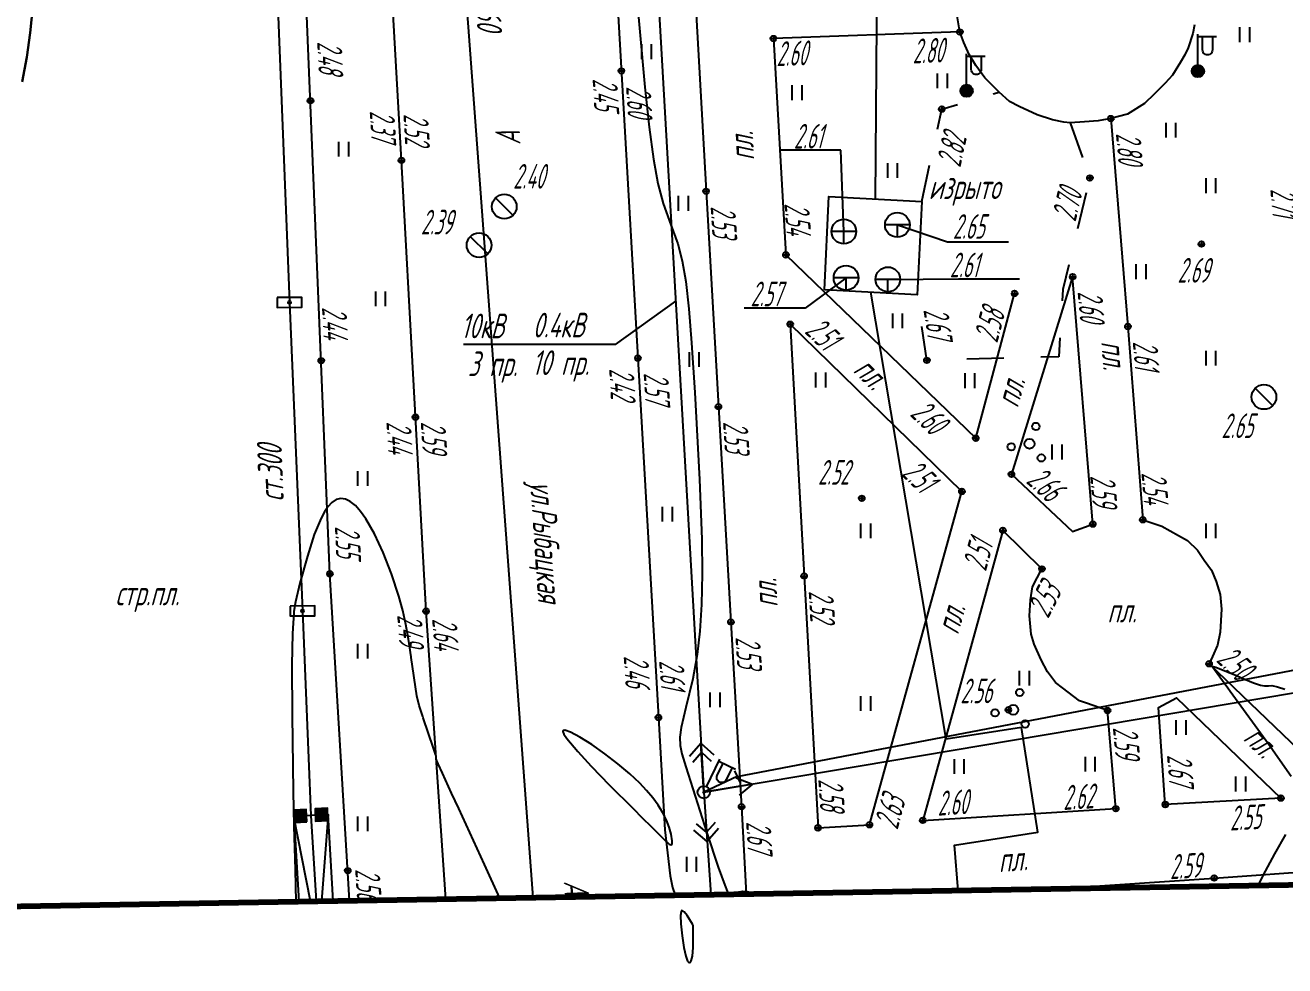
# Model space of a CAD drawing. Extents: x 1233805 to 1234355, y 654698 to 655114.
# Drawn here: x 1233949.3 to 1234000.4, y 654698.2 to 654736.4 of the extents above; entities that cross this region are included whole.
import ezdxf

# ---------------------------------------------------------------- set-up
doc = ezdxf.new("R2010")
doc.units = 0
doc.linetypes.add('ИИDash_15_15', pattern=[3, 1.5, -1.5])
for name, color, linetype, lineweight in [('ИИ_ВОДОПРОВОДЫ', 80, 'Continuous', 25), ('ИИ_ГОРИЗОНТАЛИ_ОСН', 32, 'Continuous', 25), ('ИИ_ГОРИЗОНТАЛИ_УТОЛЩ', 32, 'Continuous', 30), ('ИИ_ДОРОГИ_АД', 7, 'Continuous', 25), ('ИИ_ЛЭП_ВН', 250, 'Continuous', 25), ('ИИ_ЛЭП_НН', 250, 'Continuous', 25), ('ИИ_ОГРАДЫ', 7, 'Continuous', 25), ('ИИ_ОТМЕТКИ', 7, 'Continuous', 25), ('ИИ_ТЕПЛОТРАССА', 5, 'Continuous', 25), ('ИИ_ТРУБОПРОВОДЫ', 7, 'Continuous', 25), ('ИИ_УГОДЬЯ', 7, 'Continuous', 25), ('ИИ_ЭЛЕКТРОКАБЕЛЬ_ВН', 240, 'Continuous', 25)]:
    doc.layers.add(name, color=color, linetype=linetype, lineweight=lineweight)
doc.layers.add('Оформление точек', color=7, linetype='Continuous')
doc.styles.add('VNIPISIMPLEXCUR', font='simplex.shx', dxfattribs={"width": 0.8, "oblique": 15})
doc.styles.add('ГОСТ 2.304 КУРСИВ', font='cs_gost2304.shx', dxfattribs={"oblique": 15})
doc.linetypes.add('ИИ051191', pattern='A,4,-2,[21,3dservice.shx,S=1,R=0,X=0,Y=0],8,[21,3dservice.shx,S=1,R=180,X=0,Y=0],-2,4', length=20)
doc.linetypes.add('ИИ054741_6', pattern='A,2,-0.5,[35,3dservice.shx,S=1,R=0,X=0,Y=0],-0.5,2', length=5)
doc.linetypes.add('ИИ251215', pattern='A,8,-0.6,["2Т",VNIPISIMPLEXCUR,S=2,R=0,X=0,Y=-1],-4.4,24', length=37)
doc.linetypes.add('ИИ251222', pattern='A,2,-2,3,-0.6,["В",VNIPISIMPLEXCUR,S=2,R=0,X=0,Y=-1],-2.8,3,-2,8,-2,8,-2,6', length=41.4)
doc.linetypes.add('ИИ251225', pattern='A,2,-2,3,-0.6,["2Т",VNIPISIMPLEXCUR,S=2,R=0,X=0,Y=-1],-4.4,3,-2,8,-2,8,-2,6', length=43)

# ---------------------------------------------------------------- blocks, each defined once
blk = doc.blocks.new('ИИ05401')
at = {"color": 0, "linetype": 'Continuous', "lineweight": 25}
for points in [[(-0.4, 1.2), (-0.4, 0)], [(0.4, 1.2), (0.4, 0)]]:
    blk.add_lwpolyline(points, dxfattribs=at)
blk = doc.blocks.new('ИИ0511013')
at = {"linetype": 'Continuous', "lineweight": 25}
h = blk.add_hatch(color=0, dxfattribs=at)
edge = h.paths.add_edge_path()
edge.add_arc((0, 0), 0.5, 0, 360)
at = {"color": 0, "linetype": 'Continuous', "lineweight": 25, "flags": 128}
for points in [[(0, 0.5), (0, 3)], [(0, 2.81), (1.5, 2.81)], [(1.18, 2.81), (1.18, 1.71), (1.17, 1.62), (1.14, 1.53), (1.1, 1.46), (1.03, 1.39), (0.96, 1.35), (0.87, 1.32), (0.78, 1.31), (0.69, 1.32), (0.61, 1.35), (0.53, 1.39), (0.47, 1.46), (0.42, 1.53), (0.39, 1.62), (0.38, 1.71), (0.38, 2.81)]]:
    blk.add_lwpolyline(points, dxfattribs=at)
at = {"color": 0, "linetype": 'Continuous', "lineweight": 25}
blk.add_circle((0, 0), 0.5, dxfattribs=at)
blk = doc.blocks.new('ИИ0511015')
at = {"linetype": 'Continuous', "lineweight": 25}
blk.add_hatch(color=0, dxfattribs=at).paths.add_polyline_path([(-0.05, 0, 1), (0.05, 0, 1)])
at = {"color": 0, "linetype": 'Continuous', "lineweight": 25, "flags": 128}
for points in [[(0, 0.5), (0, 3)], [(0, 2.81), (1.5, 2.81)], [(1.18, 2.81), (1.18, 1.71), (1.17, 1.62), (1.14, 1.53), (1.1, 1.46), (1.03, 1.39), (0.96, 1.35), (0.87, 1.32), (0.78, 1.31), (0.69, 1.32), (0.61, 1.35), (0.53, 1.39), (0.47, 1.46), (0.42, 1.53), (0.39, 1.62), (0.38, 1.71), (0.38, 2.81)]]:
    blk.add_lwpolyline(points, dxfattribs=at)
at = {"color": 0, "linetype": 'Continuous', "lineweight": 25}
for radius in [0.5, 0.05]:
    blk.add_circle((0, 0), radius, dxfattribs=at)
blk = doc.blocks.new('ИИ05116')
at = {"color": 0, "linetype": 'Continuous', "lineweight": 25, "flags": 128}
for points in [[(3, 0), (0, 0)], [(3, 0.5), (3, -0.5)]]:
    blk.add_lwpolyline(points, dxfattribs=at)
blk = doc.blocks.new('ИИ051144')
at = {"color": 0, "linetype": 'Continuous', "lineweight": 25, "flags": 128}
for points in [[(4, 0), (0, 0)], [(2.78, 0.71), (4, 0), (2.78, -0.71)]]:
    blk.add_lwpolyline(points, dxfattribs=at)
blk = doc.blocks.new('ИИ051141')
at = {"color": 0, "linetype": 'Continuous', "lineweight": 25, "flags": 128}
for points in [[(0, 0), (4, 0)], [(2.5, 0.75), (3.25, 0), (2.5, -0.75)], [(3, 1), (4, 0), (3, -1)]]:
    blk.add_lwpolyline(points, dxfattribs=at)
blk = doc.blocks.new('ИИ051171')
at = {"color": 0, "linetype": 'Continuous', "lineweight": 25, "flags": 128}
blk.add_lwpolyline([(0.71, -0.71), (-0.71, 0.71)], dxfattribs=at)
at = {"color": 0, "linetype": 'Continuous', "lineweight": 25}
blk.add_circle((0, 0), 1, dxfattribs=at)
at = {"color": 0, "linetype": 'Continuous', "style": 'VNIPISIMPLEXCUR', "oblique": 15, "width": 0.8}
for tag, p in [('NUMBER', (1.7, -1)), ('HATCH', (1.7, -4.4)), ('HEIGHT', (1.7, -7.8)), ('TOP1', (1.7, -11.2)), ('TOP2', (1.7, -14.6)), ('TOP3', (1.7, -18)), ('TOP4', (1.7, -21.4)), ('TOP5', (1.7, -24.8)), ('BOTTOM', (1.7, -28.2))]:
    blk.add_attdef(tag, p, '', height=2, dxfattribs=at)
blk = doc.blocks.new('ИИ051178')
at = {"color": 0, "linetype": 'Continuous', "lineweight": 25, "flags": 128}
for points in [[(1, 0), (-1, 0)], [(0, -1), (0, 0)]]:
    blk.add_lwpolyline(points, dxfattribs=at)
at = {"color": 0, "linetype": 'Continuous', "lineweight": 25}
blk.add_circle((0, 0), 1, dxfattribs=at)
at = {"color": 0, "linetype": 'Continuous', "style": 'VNIPISIMPLEXCUR', "oblique": 15, "width": 0.8}
for tag, p in [('NUMBER', (1.7, -1)), ('HATCH', (1.7, -4.4)), ('HEIGHT', (1.7, -7.8)), ('TOP1', (1.7, -11.2)), ('TOP2', (1.7, -14.6)), ('TOP3', (1.7, -18)), ('TOP4', (1.7, -21.4)), ('TOP5', (1.7, -24.8)), ('BOTTOM', (1.7, -28.2))]:
    blk.add_attdef(tag, p, '', height=2, dxfattribs=at)
blk = doc.blocks.new('ИИ051083')
h = blk.add_hatch(color=0)
edge = h.paths.add_edge_path()
edge.add_arc((0, 0), 0.12, 0, 360)
at = {"color": 0}
blk.add_lwpolyline([(-0.4, -1), (0.4, -1), (0.4, 1), (-0.4, 1)], close=True, dxfattribs=at)
blk.add_circle((0, 0), 0.12, dxfattribs=at)
blk = doc.blocks.new('ИИ0510712')
at = {"linetype": 'Continuous'}
blk.add_hatch(color=0, dxfattribs=at).paths.add_polyline_path([(0.5, -0.5), (0.5, 0.5), (-0.5, 0.5), (-0.5, -0.5)])
at = {"color": 0, "linetype": 'Continuous'}
blk.add_lwpolyline([(0.5, -0.5), (0.5, 0.5), (-0.5, 0.5), (-0.5, -0.5)], close=True, dxfattribs=at)
blk = doc.blocks.new('ИИ05394')
at = {"color": 0, "linetype": 'Continuous', "lineweight": 25}
for centre, radius in [((0.52, 1.41), 0.3), ((-1.48, -0.25), 0.3), ((0, 0), 0.4), ((0.96, -1.15), 0.3)]:
    blk.add_circle(centre, radius, dxfattribs=at)
blk = doc.blocks.new('PICKET')
at = {"color": 0, "linetype": 'Continuous', "lineweight": 25}
for p, q in [((-0.23, 0), (0.23, 0)), ((0, 0.23), (0, -0.23))]:
    blk.add_line(p, q, dxfattribs=at)
blk.add_circle((0, 0), 0.23, dxfattribs=at)
at = {"color": 0, "linetype": 'Continuous', "style": 'VNIPISIMPLEXCUR', "oblique": 15, "width": 0.8}
blk.add_attdef('OTMETKA', (1.25, 0.3), '', height=2, dxfattribs=at)
at = {"color": 8, "linetype": 'Continuous', "style": 'VNIPISIMPLEXCUR', "oblique": 15, "width": 0.8, "flags": 1}
blk.add_attdef('NOMER', (1.25, -2.7), '', height=2, dxfattribs=at)
blk = doc.blocks.new('*U172')
at = {"color": 0, "linetype": 'ByBlock', "lineweight": -2}
for points in [[(-0.25, 6.6), (-5.2, 6.6)], [(0, 0), (-0.25, 6.6)]]:
    blk.add_lwpolyline(points, dxfattribs=at)
blk = doc.blocks.new('*U173')
at = {"color": 0, "linetype": 'ByBlock', "lineweight": -2}
for points in [[(0, 0), (4.06, -1.37)], [(4.06, -1.37), (9, -1.37)]]:
    blk.add_lwpolyline(points, dxfattribs=at)
blk = doc.blocks.new('*U174')
at = {"color": 0, "linetype": 'ByBlock', "lineweight": -2}
for points in [[(0, 0), (5.73, 0.04)], [(5.73, 0.04), (10.68, 0.04)]]:
    blk.add_lwpolyline(points, dxfattribs=at)
blk = doc.blocks.new('*U175')
at = {"color": 0, "linetype": 'ByBlock', "lineweight": -2}
for points in [[(0, 0), (-3.32, -2.46)], [(-3.32, -2.46), (-8.27, -2.46)]]:
    blk.add_lwpolyline(points, dxfattribs=at)

msp = doc.modelspace()

# ---------------------------------------------------------------- linework, layer by layer
at = {"layer": 'ИИ_ВОДОПРОВОДЫ', "linetype": 'ИИ251222', "flags": 128}
msp.add_lwpolyline([(1233967.944, 655082.797), (1233967.18, 655071.793), (1233964.522, 655012.19), (1233960.74, 654978.868), (1233962.888, 654934.908), (1233961.805, 654824.993), (1233961.762, 654810.371), (1233969.882, 654700.999)], dxfattribs=at)
at = {"layer": 'ИИ_ГОРИЗОНТАЛИ_ОСН', "elevation": 2.5, "flags": 128}
for points in [[(1233973.651, 654742.461), (1233974.21, 654736.263), (1233974.21, 654736.261), (1233974.428, 654733.871), (1233974.6, 654732.247), (1233974.773, 654730.951), (1233974.951, 654729.966), (1233975.166, 654729.149), (1233975.479, 654728.282), (1233975.76, 654727.511), (1233975.94, 654726.827), (1233976.085, 654725.979), (1233976.211, 654724.876), (1233976.322, 654723.501), (1233976.449, 654721.48), (1233976.449, 654721.48), (1233976.449, 654721.48), (1233976.645, 654717.959), (1233976.735, 654715.541), (1233976.75, 654714.125), (1233976.724, 654712.891), (1233976.658, 654711.806), (1233976.549, 654710.851), (1233976.373, 654709.875), (1233976.094, 654708.713), (1233975.9, 654707.901), (1233975.847, 654707.507), (1233975.856, 654707.167), (1233975.923, 654706.822), (1233976.082, 654706.295), (1233976.943, 654703.623), (1233977.4, 654702.232), (1233977.664, 654701.498), (1233977.769, 654701.261), (1233977.854, 654701.132), (1233977.934, 654701.087), (1233978.03, 654701.113), (1233978.083, 654701.144), (1233978.244, 654701.225), (1233978.401, 654701.258), (1233978.58, 654701.248), (1233978.78, 654701.192), (1233978.87, 654701.15)], [(1233965.954, 654706.774), (1233965.857, 654707.061), (1233965.438, 654708.289), (1233965.42, 654708.342), (1233965.273, 654708.792), (1233965.185, 654709.18), (1233964.957, 654710.729), (1233964.952, 654710.765), (1233964.848, 654711.483), (1233964.742, 654712.067), (1233964.611, 654712.646), (1233964.452, 654713.229), (1233964.158, 654714.124), (1233963.818, 654714.992), (1233963.466, 654715.748), (1233963.119, 654716.355), (1233962.902, 654716.66), (1233962.69, 654716.896), (1233962.485, 654717.062), (1233962.287, 654717.159), (1233962.096, 654717.185), (1233961.912, 654717.142), (1233961.736, 654717.028), (1233961.568, 654716.845), (1233961.436, 654716.645), (1233961.302, 654716.391), (1233961.026, 654715.724), (1233960.743, 654714.851), (1233960.442, 654713.743), (1233960.262, 654712.997), (1233960.201, 654712.6), (1233960.198, 654712.571), (1233960.195, 654712.546), (1233960.135, 654711.704), (1233960.112, 654710.438), (1233960.121, 654708.395), (1233960.164, 654705.3), (1233960.195, 654703.901), (1233960.195, 654703.894), (1233960.252, 654702.127), (1233960.274, 654700.837)], [(1234000.628, 654705.914), (1233999.711, 654707.224), (1233998.162, 654709.356), (1233998.067, 654709.486), (1233997.421, 654710.377), (1233997.421, 654710.377), (1233997.421, 654710.378), (1233997.572, 654710.337), (1233998.413, 654709.999), (1233998.612, 654709.913), (1233999.102, 654709.707), (1233999.39, 654709.608), (1233999.551, 654709.58), (1233999.708, 654709.587), (1233999.844, 654709.593), (1234000.083, 654709.548), (1234000.375, 654709.444)], [(1233968.546, 654700.976), (1233967.931, 654702.343), (1233966.88, 654704.614), (1233966.593, 654705.231), (1233966.217, 654706.046), (1233966.049, 654706.42), (1233965.994, 654706.549), (1233965.977, 654706.591), (1233965.974, 654706.6), (1233965.966, 654706.618), (1233965.966, 654706.618), (1233965.965, 654706.621)], [(1233999.308, 654701.494), (1233999.496, 654701.889), (1233999.972, 654702.776), (1234000.414, 654703.557)]]:
    msp.add_lwpolyline(points, dxfattribs=at)
for points in [[(1233974.319, 654704.236), (1233974.679, 654703.874), (1233975.191, 654703.366), (1233975.418, 654703.17), (1233975.481, 654703.138), (1233975.52, 654703.147), (1233975.537, 654703.197), (1233975.536, 654703.298), (1233975.497, 654703.564), (1233975.418, 654703.849), (1233975.302, 654704.143), (1233975.15, 654704.441), (1233974.966, 654704.739), (1233974.749, 654705.038), (1233974.5, 654705.336), (1233974.221, 654705.632), (1233973.814, 654706.013), (1233973.336, 654706.418), (1233972.81, 654706.825), (1233972.28, 654707.2), (1233971.794, 654707.509), (1233971.414, 654707.711), (1233971.179, 654707.787), (1233971.121, 654707.775), (1233971.105, 654707.731), (1233971.146, 654707.62), (1233971.26, 654707.448), (1233971.703, 654706.916), (1233972.252, 654706.324), (1233972.999, 654705.557), (1233973.949, 654704.605), (1233974.319, 654704.236)], [(1233976.357, 654698.624), (1233976.384, 654698.967), (1233976.385, 654699.491), (1233976.384, 654699.628), (1233976.385, 654699.781), (1233976.383, 654699.869), (1233976.362, 654699.92), (1233976.136, 654700.265), (1233976.018, 654700.421), (1233975.942, 654700.47), (1233975.914, 654700.458), (1233975.893, 654700.422), (1233975.872, 654700.273), (1233975.884, 654699.929), (1233975.935, 654699.451), (1233976.009, 654698.973), (1233976.088, 654698.616), (1233976.162, 654698.423), (1233976.2, 654698.374), (1233976.236, 654698.359), (1233976.272, 654698.377), (1233976.305, 654698.43), (1233976.357, 654698.624)]]:
    msp.add_lwpolyline(points, close=True, dxfattribs=at)
at = {"layer": 'ИИ_ГОРИЗОНТАЛИ_УТОЛЩ', "elevation": 2, "flags": 128}
msp.add_lwpolyline([(1233949.782, 654756.296), (1233949.836, 654755.214), (1233949.935, 654754.055), (1233950.078, 654752.821), (1233950.289, 654751.295), (1233950.415, 654750.396), (1233950.497, 654749.635), (1233950.52, 654749.014), (1233950.494, 654748.347), (1233950.401, 654747.222), (1233950.372, 654746.889), (1233950.046, 654742.971), (1233949.776, 654739.426), (1233949.723, 654738.676), (1233949.609, 654737.12), (1233949.504, 654736.068), (1233949.367, 654735.086), (1233949.183, 654734.09)], dxfattribs=at)
at = {"layer": 'ИИ_ДОРОГИ_АД', "flags": 128}
for points in [[(1233966.352, 654700.939), (1233965.556, 654712.617), (1233964.558, 654730.898), (1233962.037, 654775.424), (1233960.382, 654804.088), (1233959.962, 654811.361), (1233959.902, 654812.354), (1233959.742, 654813.113), (1233959.514, 654814.09)], [(1233971.717, 654800.512), (1233972.601, 654798.647), (1233973.084, 654797.403), (1233973.524, 654789.402), (1233974.788, 654766.58), (1233975.441, 654755.306), (1233976.262, 654741.157), (1233976.908, 654729.643), (1233977.915, 654712.174), (1233978.349, 654704.684), (1233978.54, 654701.144)], [(1233971.907, 654762.434), (1233972.515, 654751.814), (1233972.923, 654744.088), (1233974.148, 654722.877), (1233974.977, 654708.298), (1233975.243, 654703.744), (1233975.459, 654701.874), (1233975.546, 654701.404), (1233975.652, 654701.096)], [(1233996.716, 654736.391), (1233996.644, 654736.039), (1233996.454, 654735.465), (1233996.316, 654735.185), (1233996.144, 654734.883), (1233995.815, 654734.356), (1233995.523, 654734.028), (1233995.081, 654733.58), (1233994.679, 654733.199), (1233993.991, 654732.771), (1233993.325, 654732.596), (1233992.805, 654732.496), (1233992.249, 654732.46), (1233991.669, 654732.426), (1233991.414, 654732.453), (1233990.952, 654732.543), (1233990.331, 654732.75), (1233989.606, 654733.088), (1233989.213, 654733.288), (1233988.797, 654733.669), (1233988.21, 654734.249), (1233987.844, 654734.746), (1233987.574, 654735.188), (1233987.357, 654735.682), (1233987.199, 654736.107), (1233987.089, 654736.762)], [(1233987.199, 654736.107), (1233979.637, 654735.838), (1233980.144, 654727.063), (1233987.842, 654719.631), (1233989.42, 654725.503)], [(1233993.325, 654732.596), (1233994.011, 654724.156), (1233994.614, 654716.32), (1233995.385, 654716.068), (1233996.06, 654715.685), (1233996.426, 654715.486), (1233996.831, 654715.082), (1233997.098, 654714.683), (1233997.396, 654714.279), (1233997.587, 654713.813), (1233997.747, 654713.292), (1233997.808, 654712.697), (1233997.755, 654711.756), (1233997.648, 654711.237), (1233997.442, 654710.771), (1233997.304, 654710.481), (1234002.932, 654705.077)], [(1233991.06, 654701.355), (1233997.508, 654701.789), (1234002.039, 654702.113)]]:
    msp.add_lwpolyline(points, dxfattribs=at)
at = {"layer": 'ИИ_ДОРОГИ_АД', "linetype": 'ИИDash_15_15', "flags": 128}
for points in [[(1233985.655, 654729.234), (1233986.464, 654732.979), (1233988.797, 654733.669)], [(1233991.669, 654732.426), (1233992.472, 654730.185), (1233991.375, 654725.66), (1233991.212, 654722.935), (1233985.862, 654722.788), (1233985.471, 654725.45)]]:
    msp.add_lwpolyline(points, dxfattribs=at)
at = {"layer": 'ИИ_ДОРОГИ_АД', "flags": 128}
for points in [[(1233991.772, 654726.181), (1233989.291, 654718.166), (1233991.768, 654715.851), (1233992.586, 654716.147)], [(1233983.531, 654703.952), (1233987.281, 654717.472), (1233980.322, 654724.254), (1233981.447, 654703.824)], [(1233993.188, 654708.583), (1233992.339, 654708.883), (1233992.045, 654708.978), (1233991.361, 654709.502), (1233991.081, 654709.716), (1233990.751, 654710.158), (1233990.492, 654710.636), (1233990.208, 654711.274), (1233990.084, 654711.683), (1233990.028, 654712.418), (1233990.065, 654713.071), (1233990.15, 654713.599), (1233990.527, 654714.325), (1233988.942, 654715.891), (1233988.254, 654713.374), (1233985.691, 654704.13), (1233993.52, 654704.604)], [(1234000.212, 654705.032), (1233995.529, 654704.771), (1233995.247, 654708.713), (1233995.98, 654709.098)]]:
    msp.add_lwpolyline(points, close=True, dxfattribs=at)
at = {"layer": 'ИИ_ЛЭП_ВН', "flags": 128}
for points in [[(1233958.083, 654861.007), (1233970.192, 654826.909), (1233971.971, 654794.822), (1233974.531, 654745.11), (1233976.816, 654705.267), (1233977.1, 654701.12)], [(1233975.674, 654725.188), (1233973.221, 654723.435), (1233967.073, 654723.435)]]:
    msp.add_lwpolyline(points, dxfattribs=at)
at = {"layer": 'ИИ_ЛЭП_НН', "flags": 128}
msp.add_lwpolyline([(1233976.816, 654705.267), (1234012.037, 654711.205)], dxfattribs=at)
at = {"layer": 'ИИ_ОГРАДЫ', "linetype": 'ИИ054741_6'}
msp.add_lwpolyline([(1233962.455, 654700.874), (1233961.661, 654714.13), (1233960.08, 654752.511), (1233959.434, 654772.157), (1233958.642, 654798.375), (1233952.63, 654798.624)], dxfattribs=at)
at = {"layer": 'ИИ_ТЕПЛОТРАССА', "linetype": 'ИИ251215', "flags": 128}
msp.add_lwpolyline([(1233940.751, 654864.219), (1233940.677, 654863.41), (1233940.564, 654862.435), (1233940.519, 654861.999), (1233940.446, 654861.058), (1233940.156, 654856.859), (1233940.156, 654856.483), (1233940.213, 654856.103), (1233940.496, 654855.787), (1233942.863, 654855.706), (1233955.719, 654855.238), (1233955.938, 654855.165), (1233955.865, 654854.672), (1233955.454, 654852.157), (1233955.425, 654851.555), (1233955.613, 654848.1), (1233956.032, 654840.838), (1233956.363, 654834.204), (1233956.664, 654826.916), (1233956.58, 654824.782), (1233956.702, 654816.315), (1233957.181, 654806.782), (1233957.561, 654795.066), (1233957.937, 654786.381), (1233958.155, 654778.554), (1233958.473, 654770.31), (1233958.818, 654757.999), (1233959.081, 654749.022), (1233959.509, 654738.118), (1233960.019, 654725.14), (1233960.546, 654712.625), (1233960.794, 654706.645), (1233960.89, 654704.332), (1233961.095, 654700.851)], dxfattribs=at)
at = {"layer": 'ИИ_ТЕПЛОТРАССА', "linetype": 'ИИ251225', "elevation": 25.52, "flags": 128}
for points in [[(1233983.772, 654729.333), (1233984.227, 654788.042), (1233991.798, 654808.377)], [(1233987.124, 654701.289), (1233986.98, 654703.124), (1233990.355, 654703.648), (1233989.696, 654707.895), (1233986.644, 654707.421), (1233983.588, 654725.549)]]:
    msp.add_lwpolyline(points, dxfattribs=at)
at = {"layer": 'ИИ_ТЕПЛОТРАССА', "color": 7}
msp.add_lwpolyline([(1233981.705, 654725.648), (1233981.889, 654729.432), (1233985.655, 654729.234), (1233985.471, 654725.45)], close=True, dxfattribs=at)
for points in [[(1233961.794, 654700.862), (1233961.587, 654704.373), (1233960.193, 654704.291), (1233960.397, 654700.839)], [(1233960.867, 654700.847), (1233960.193, 654704.291)], [(1233961.587, 654704.373), (1233961.321, 654700.855)]]:
    msp.add_lwpolyline(points, dxfattribs=at)
at = {"layer": 'ИИ_ЭЛЕКТРОКАБЕЛЬ_ВН', "linetype": 'ИИ051191', "flags": 128}
msp.add_lwpolyline([(1233978.172, 654705.911), (1234011.955, 654712.373)], dxfattribs=at)
at = {"layer": 'Оформление точек', "color": 41, "lineweight": 80}
msp.add_lwpolyline([(1234059.482, 655089.903), (1234043.421, 655091.714), (1234034.666, 655090.386), (1234028.236, 655086.883), (1234010.907, 655086.521), (1233982.671, 655082.292), (1233956.24, 655083.199), (1233946.655, 655081.453), (1233930.199, 655076.458), (1233877.216, 655076.528), (1233835.712, 655079.571), (1233829.431, 655025.749), (1233818.221, 654852.927), (1233807.506, 654725.363), (1233805.351, 654698.229), (1234024.617, 654701.92), (1234177.241, 654711.682)], dxfattribs=at)

# ---------------------------------------------------------------- block references
at = {"layer": 'ИИ_ЛЭП_ВН', "xscale": 0.5, "yscale": 0.5, "zscale": 0.5}
for name, rotation in [('ИИ051141', 93.28365704306582), ('ИИ0511015', 333.9999999999999), ('ИИ05116', 25.3949031454309), ('ИИ051141', 273.9139026162705)]:
    msp.add_blockref(name, (1233976.816, 654705.267), dxfattribs=dict(at, rotation=rotation))
at = {"layer": 'ИИ_ЛЭП_НН', "xscale": 0.5, "yscale": 0.5, "zscale": 0.5}
for p in [(1233996.848, 654734.522, -11.67), (1233987.472, 654733.723, -11.67)]:
    msp.add_blockref('ИИ0511013', p, dxfattribs=at)
at = {"layer": 'ИИ_ЛЭП_НН', "xscale": 0.4999999999999992, "yscale": 0.4999999999999992, "zscale": 0.4999999999999992, "rotation": 9.569475955667318}
msp.add_blockref('ИИ051144', (1233976.816, 654705.267), dxfattribs=at)
at = {"layer": 'ИИ_ОТМЕТКИ'}
ref = msp.add_blockref('PICKET', (1233987.199, 654736.107, 2.795), dxfattribs=dict(at, xscale=0.5, yscale=0.5, zscale=0.5))
ref.add_attrib('OTMETKA', '2.80', (1233985.29, 654734.829, 2.795), dxfattribs={"layer": '0', "color": 0, "linetype": 'Continuous', "height": 1, "rotation": 2.0341, "style": 'ГОСТ 2.304 КУРСИВ', "oblique": 15, "width": 0.65})
ref = msp.add_blockref('PICKET', (1233960.871, 654733.32, 2.478), dxfattribs=dict(at, xscale=0.5, yscale=0.5, zscale=0.5))
ref.add_attrib('OTMETKA', '2.48', (1233961.144, 654735.708, 2.478), dxfattribs={"layer": '0', "color": 0, "linetype": 'Continuous', "height": 1, "rotation": 272.3583, "style": 'ГОСТ 2.304 КУРСИВ', "oblique": 15, "width": 0.65})
ref = msp.add_blockref('PICKET', (1233979.637, 654735.838, 2.603), dxfattribs=dict(at, xscale=0.5, yscale=0.5, zscale=0.5))
ref.add_attrib('OTMETKA', '2.60', (1233979.768, 654734.717, 2.603), dxfattribs={"layer": '0', "color": 0, "linetype": 'Continuous', "height": 1, "rotation": 2.0341, "style": 'ГОСТ 2.304 КУРСИВ', "oblique": 15, "width": 0.65})
ref = msp.add_blockref('PICKET', (1233973.475, 654734.525, 2.446), dxfattribs=dict(at, xscale=0.5, yscale=0.5, zscale=0.5))
ref.add_attrib('OTMETKA', '2.45', (1233972.308, 654734.204, 2.446), dxfattribs={"layer": '0', "color": 0, "linetype": 'Continuous', "height": 1, "rotation": 273.3053, "style": 'ГОСТ 2.304 КУРСИВ', "oblique": 15, "width": 0.65})
ref = msp.add_blockref('PICKET', (1233986.464, 654732.979, 2.823), dxfattribs=dict(at, xscale=0.5, yscale=0.5, zscale=0.5))
ref.add_attrib('OTMETKA', '2.82', (1233987.217, 654730.584, 2.823), dxfattribs={"layer": '0', "color": 0, "linetype": 'Continuous', "height": 1, "rotation": 77.8078, "style": 'ГОСТ 2.304 КУРСИВ', "oblique": 15, "width": 0.65})
ref = msp.add_blockref('PICKET', (1233964.558, 654730.898, 2.371), dxfattribs=dict(at, xscale=0.5, yscale=0.5, zscale=0.5))
ref.add_attrib('OTMETKA', '2.37', (1233963.271, 654732.901, 2.371), dxfattribs={"layer": '0', "color": 0, "linetype": 'Continuous', "height": 1, "rotation": 273.1247, "style": 'ГОСТ 2.304 КУРСИВ', "oblique": 15, "width": 0.65})
ref = msp.add_blockref('PICKET', (1233993.325, 654732.596, 2.804), dxfattribs=dict(at, xscale=0.5, yscale=0.5, zscale=0.5))
ref.add_attrib('OTMETKA', '2.80', (1233993.525, 654731.985, 2.804), dxfattribs={"layer": '0', "color": 0, "linetype": 'Continuous', "height": 1, "rotation": 274.6431, "style": 'ГОСТ 2.304 КУРСИВ', "oblique": 15, "width": 0.65})
ref = msp.add_blockref('PICKET', (1233992.472, 654730.185, 2.701), dxfattribs=dict(at, xscale=0.5, yscale=0.5, zscale=0.5))
ref.add_attrib('OTMETKA', '2.70', (1233991.886, 654728.38, 2.701), dxfattribs={"layer": '0', "color": 0, "linetype": 'Continuous', "height": 1, "rotation": 76.3776, "style": 'ГОСТ 2.304 КУРСИВ', "oblique": 15, "width": 0.65})
ref = msp.add_blockref('PICKET', (1233976.908, 654729.643, 2.532), dxfattribs=dict(at, xscale=0.5, yscale=0.5, zscale=0.5))
ref.add_attrib('OTMETKA', '2.53', (1233977.094, 654729.028, 2.532), dxfattribs={"layer": '0', "color": 0, "linetype": 'Continuous', "height": 1, "rotation": 273.2971, "style": 'ГОСТ 2.304 КУРСИВ', "oblique": 15, "width": 0.65})
ref = msp.add_blockref('PICKET', (1234001.077, 654727.725, 2.707), dxfattribs=dict(at, xscale=0.5, yscale=0.5, zscale=0.5))
ref.add_attrib('OTMETKA', '2.71', (1233999.784, 654729.736, 2.707), dxfattribs={"layer": '0', "color": 0, "linetype": 'Continuous', "height": 1, "rotation": 274.6038, "style": 'ГОСТ 2.304 КУРСИВ', "oblique": 15, "width": 0.65})
ref = msp.add_blockref('PICKET', (1233980.144, 654727.063, 2.537), dxfattribs=dict(at, xscale=0.5, yscale=0.5, zscale=0.5))
ref.add_attrib('OTMETKA', '2.54', (1233980.091, 654729.145, 2.537), dxfattribs={"layer": '0', "color": 0, "linetype": 'Continuous', "height": 1, "rotation": 273.3052, "style": 'ГОСТ 2.304 КУРСИВ', "oblique": 15, "width": 0.65})
ref = msp.add_blockref('PICKET', (1233996.99, 654727.506, 2.695), dxfattribs=dict(at, xscale=0.5, yscale=0.5, zscale=0.5))
ref.add_attrib('OTMETKA', '2.69', (1233996.027, 654725.941, 2.695), dxfattribs={"layer": '0', "color": 0, "linetype": 'Continuous', "height": 1, "style": 'ГОСТ 2.304 КУРСИВ', "oblique": 15, "width": 0.65})
ref = msp.add_blockref('PICKET', (1233991.772, 654726.181, 2.598), dxfattribs=dict(at, xscale=0.5, yscale=0.5, zscale=0.5))
ref.add_attrib('OTMETKA', '2.60', (1233991.972, 654725.57, 2.598), dxfattribs={"layer": '0', "color": 0, "linetype": 'Continuous', "height": 1, "rotation": 274.6365, "style": 'ГОСТ 2.304 КУРСИВ', "oblique": 15, "width": 0.65})
ref = msp.add_blockref('PICKET', (1233989.42, 654725.503, 2.579), dxfattribs=dict(at, xscale=0.5, yscale=0.5, zscale=0.5))
ref.add_attrib('OTMETKA', '2.58', (1233988.712, 654723.462, 2.579), dxfattribs={"layer": '0', "color": 0, "linetype": 'Continuous', "height": 1, "rotation": 74.9587, "style": 'ГОСТ 2.304 КУРСИВ', "oblique": 15, "width": 0.65})
ref = msp.add_blockref('PICKET', (1233961.305, 654722.775, 2.437), dxfattribs=dict(at, xscale=0.5, yscale=0.5, zscale=0.5))
ref.add_attrib('OTMETKA', '2.44', (1233961.338, 654724.941, 2.437), dxfattribs={"layer": '0', "color": 0, "linetype": 'Continuous', "height": 1, "rotation": 272.3583, "style": 'ГОСТ 2.304 КУРСИВ', "oblique": 15, "width": 0.65})
ref = msp.add_blockref('PICKET', (1233980.322, 654724.254, 2.51), dxfattribs=dict(at, xscale=0.5, yscale=0.5, zscale=0.5))
ref.add_attrib('OTMETKA', '2.51', (1233980.874, 654723.925, 2.51), dxfattribs={"layer": '0', "color": 0, "linetype": 'Continuous', "height": 1, "rotation": 315.7317, "style": 'ГОСТ 2.304 КУРСИВ', "oblique": 15, "width": 0.65})
ref = msp.add_blockref('PICKET', (1233985.862, 654722.788, 2.673), dxfattribs=dict(at, xscale=0.5, yscale=0.5, zscale=0.5))
ref.add_attrib('OTMETKA', '2.67', (1233985.72, 654724.835, 2.673), dxfattribs={"layer": '0', "color": 0, "linetype": 'Continuous', "height": 1, "rotation": 278.3651, "style": 'ГОСТ 2.304 КУРСИВ', "oblique": 15, "width": 0.65})
ref = msp.add_blockref('PICKET', (1233994.011, 654724.156, 2.605), dxfattribs=dict(at, xscale=0.5, yscale=0.5, zscale=0.5))
ref.add_attrib('OTMETKA', '2.61', (1233994.208, 654723.544, 2.605), dxfattribs={"layer": '0', "color": 0, "linetype": 'Continuous', "height": 1, "rotation": 274.398, "style": 'ГОСТ 2.304 КУРСИВ', "oblique": 15, "width": 0.65})
ref = msp.add_blockref('PICKET', (1233974.148, 654722.877, 2.424), dxfattribs=dict(at, xscale=0.5, yscale=0.5, zscale=0.5))
ref.add_attrib('OTMETKA', '2.42', (1233972.98, 654722.449, 2.424), dxfattribs={"layer": '0', "color": 0, "linetype": 'Continuous', "height": 1, "rotation": 273.2561, "style": 'ГОСТ 2.304 КУРСИВ', "oblique": 15, "width": 0.65})
ref = msp.add_blockref('PICKET', (1233977.411, 654720.908, 2.531), dxfattribs=dict(at, xscale=0.5, yscale=0.5, zscale=0.5))
ref.add_attrib('OTMETKA', '2.53', (1233977.597, 654720.293, 2.531), dxfattribs={"layer": '0', "color": 0, "linetype": 'Continuous', "height": 1, "rotation": 273.2971, "style": 'ГОСТ 2.304 КУРСИВ', "oblique": 15, "width": 0.65})
ref = msp.add_blockref('PICKET', (1233987.842, 654719.631, 2.603), dxfattribs=dict(at, xscale=0.5, yscale=0.5, zscale=0.5))
ref.add_attrib('OTMETKA', '2.60', (1233985.144, 654720.568, 2.603), dxfattribs={"layer": '0', "color": 0, "linetype": 'Continuous', "height": 1, "rotation": 316.0032, "style": 'ГОСТ 2.304 КУРСИВ', "oblique": 15, "width": 0.65})
ref = msp.add_blockref('PICKET', (1233965.126, 654720.48, 2.437), dxfattribs=dict(at, xscale=0.5, yscale=0.5, zscale=0.5))
ref.add_attrib('OTMETKA', '2.44', (1233963.947, 654720.291, 2.437), dxfattribs={"layer": '0', "color": 0, "linetype": 'Continuous', "height": 1, "rotation": 273.1247, "style": 'ГОСТ 2.304 КУРСИВ', "oblique": 15, "width": 0.65})
ref = msp.add_blockref('PICKET', (1233983.222, 654717.191, 2.516), dxfattribs=dict(at, xscale=0.5, yscale=0.5, zscale=0.5))
ref.add_attrib('OTMETKA', '2.52', (1233981.447, 654717.746, 2.516), dxfattribs={"layer": '0', "color": 0, "linetype": 'Continuous', "height": 1, "style": 'ГОСТ 2.304 КУРСИВ', "oblique": 15, "width": 0.65})
ref = msp.add_blockref('PICKET', (1233987.281, 654717.472, 2.51), dxfattribs=dict(at, xscale=0.5, yscale=0.5, zscale=0.5))
ref.add_attrib('OTMETKA', '2.51', (1233984.79, 654718.151, 2.51), dxfattribs={"layer": '0', "color": 0, "linetype": 'Continuous', "height": 1, "rotation": 315.7317, "style": 'ГОСТ 2.304 КУРСИВ', "oblique": 15, "width": 0.65})
ref = msp.add_blockref('PICKET', (1233989.291, 654718.166, 2.66), dxfattribs=dict(at, xscale=0.5, yscale=0.5, zscale=0.5))
ref.add_attrib('OTMETKA', '2.66', (1233989.85, 654717.849, 2.66), dxfattribs={"layer": '0', "color": 0, "linetype": 'Continuous', "height": 1, "rotation": 316.9346, "style": 'ГОСТ 2.304 КУРСИВ', "oblique": 15, "width": 0.65})
ref = msp.add_blockref('PICKET', (1233992.586, 654716.147, 2.59), dxfattribs=dict(at, xscale=0.5, yscale=0.5, zscale=0.5))
ref.add_attrib('OTMETKA', '2.59', (1233992.483, 654718.104, 2.59), dxfattribs={"layer": '0', "color": 0, "linetype": 'Continuous', "height": 1, "rotation": 274.6365, "style": 'ГОСТ 2.304 КУРСИВ', "oblique": 15, "width": 0.65})
ref = msp.add_blockref('PICKET', (1233994.614, 654716.32, 2.542), dxfattribs=dict(at, xscale=0.5, yscale=0.5, zscale=0.5))
ref.add_attrib('OTMETKA', '2.54', (1233994.561, 654718.222, 2.542), dxfattribs={"layer": '0', "color": 0, "linetype": 'Continuous', "height": 1, "rotation": 274.398, "style": 'ГОСТ 2.304 КУРСИВ', "oblique": 15, "width": 0.65})
ref = msp.add_blockref('PICKET', (1233961.661, 654714.13, 2.547), dxfattribs=dict(at, xscale=0.5, yscale=0.5, zscale=0.5))
ref.add_attrib('OTMETKA', '2.55', (1233961.862, 654716.053, 2.547), dxfattribs={"layer": '0', "color": 0, "linetype": 'Continuous', "height": 1, "rotation": 272.3583, "style": 'ГОСТ 2.304 КУРСИВ', "oblique": 15, "width": 0.65})
ref = msp.add_blockref('PICKET', (1233988.942, 654715.891, 2.505), dxfattribs=dict(at, xscale=0.5, yscale=0.5, zscale=0.5))
ref.add_attrib('OTMETKA', '2.51', (1233988.252, 654714.199, 2.505), dxfattribs={"layer": '0', "color": 0, "linetype": 'Continuous', "height": 1, "rotation": 74.7054, "style": 'ГОСТ 2.304 КУРСИВ', "oblique": 15, "width": 0.65})
ref = msp.add_blockref('PICKET', (1233980.885, 654714.039, 2.524), dxfattribs=dict(at, xscale=0.5, yscale=0.5, zscale=0.5))
ref.add_attrib('OTMETKA', '2.52', (1233981.069, 654713.424, 2.524), dxfattribs={"layer": '0', "color": 0, "linetype": 'Continuous', "height": 1, "rotation": 273.151, "style": 'ГОСТ 2.304 КУРСИВ', "oblique": 15, "width": 0.65})
ref = msp.add_blockref('PICKET', (1233990.527, 654714.325, 2.526), dxfattribs=dict(at, xscale=0.5, yscale=0.5, zscale=0.5))
ref.add_attrib('OTMETKA', '2.53', (1233990.774, 654712.284, 2.526), dxfattribs={"layer": '0', "color": 0, "linetype": 'Continuous', "height": 1, "rotation": 62.5435, "style": 'ГОСТ 2.304 КУРСИВ', "oblique": 15, "width": 0.65})
ref = msp.add_blockref('PICKET', (1233965.556, 654712.617, 2.486), dxfattribs=dict(at, xscale=0.5, yscale=0.5, zscale=0.5))
ref.add_attrib('OTMETKA', '2.49', (1233964.386, 654712.457, 2.486), dxfattribs={"layer": '0', "color": 0, "linetype": 'Continuous', "height": 1, "rotation": 273.9029, "style": 'ГОСТ 2.304 КУРСИВ', "oblique": 15, "width": 0.65})
ref = msp.add_blockref('PICKET', (1233977.915, 654712.174, 2.531), dxfattribs=dict(at, xscale=0.5, yscale=0.5, zscale=0.5))
ref.add_attrib('OTMETKA', '2.53', (1233978.101, 654711.559, 2.531), dxfattribs={"layer": '0', "color": 0, "linetype": 'Continuous', "height": 1, "rotation": 273.3165, "style": 'ГОСТ 2.304 КУРСИВ', "oblique": 15, "width": 0.65})
ref = msp.add_blockref('PICKET', (1233974.977, 654708.298, 2.456), dxfattribs=dict(at, xscale=0.5, yscale=0.5, zscale=0.5))
ref.add_attrib('OTMETKA', '2.46', (1233973.568, 654710.792, 2.456), dxfattribs={"layer": '0', "color": 0, "linetype": 'Continuous', "height": 1, "rotation": 273.3343, "style": 'ГОСТ 2.304 КУРСИВ', "oblique": 15, "width": 0.65})
ref = msp.add_blockref('PICKET', (1233997.304, 654710.481, 2.501), dxfattribs=dict(at, xscale=0.5, yscale=0.5, zscale=0.5))
ref.add_attrib('OTMETKA', '2.50', (1233997.558, 654710.589, 2.501), dxfattribs={"layer": '0', "color": 0, "linetype": 'Continuous', "height": 1, "rotation": 316.1622, "style": 'ГОСТ 2.304 КУРСИВ', "oblique": 15, "width": 0.65})
ref = msp.add_blockref('PICKET', (1233989.165, 654708.612, 2.562), dxfattribs=dict(at, xscale=0.5, yscale=0.5, zscale=0.5))
ref.add_attrib('OTMETKA', '2.56', (1233987.223, 654708.88, 2.562), dxfattribs={"layer": '0', "color": 0, "linetype": 'Continuous', "height": 1, "style": 'ГОСТ 2.304 КУРСИВ', "oblique": 15, "width": 0.65})
ref = msp.add_blockref('PICKET', (1233993.188, 654708.583, 2.588), dxfattribs=dict(at, xscale=0.5, yscale=0.5, zscale=0.5))
ref.add_attrib('OTMETKA', '2.59', (1233993.401, 654707.892, 2.588), dxfattribs={"layer": '0', "color": 0, "linetype": 'Continuous', "height": 1, "rotation": 274.7662, "style": 'ГОСТ 2.304 КУРСИВ', "oblique": 15, "width": 0.65})
ref = msp.add_blockref('PICKET', (1233995.529, 654704.771, 2.667), dxfattribs=dict(at, xscale=0.5, yscale=0.5, zscale=0.5))
ref.add_attrib('OTMETKA', '2.67', (1233995.596, 654706.78, 2.667), dxfattribs={"layer": '0', "color": 0, "linetype": 'Continuous', "height": 1, "rotation": 274.0943, "style": 'ГОСТ 2.304 КУРСИВ', "oblique": 15, "width": 0.65})
ref = msp.add_blockref('PICKET', (1233981.447, 654703.824, 2.579), dxfattribs=dict(at, xscale=0.5, yscale=0.5, zscale=0.5))
ref.add_attrib('OTMETKA', '2.58', (1233981.46, 654705.797, 2.579), dxfattribs={"layer": '0', "color": 0, "linetype": 'Continuous', "height": 1, "rotation": 273.151, "style": 'ГОСТ 2.304 КУРСИВ', "oblique": 15, "width": 0.65})
ref = msp.add_blockref('PICKET', (1233993.52, 654704.604, 2.622), dxfattribs=dict(at, xscale=0.5, yscale=0.5, zscale=0.5))
ref.add_attrib('OTMETKA', '2.62', (1233991.396, 654704.547, 2.622), dxfattribs={"layer": '0', "color": 0, "linetype": 'Continuous', "height": 1, "rotation": 3.4618, "style": 'ГОСТ 2.304 КУРСИВ', "oblique": 15, "width": 0.65})
ref = msp.add_blockref('PICKET', (1233983.531, 654703.952, 2.632), dxfattribs=dict(at, xscale=0.5, yscale=0.5, zscale=0.5))
ref.add_attrib('OTMETKA', '2.63', (1233984.67, 654703.72, 2.632), dxfattribs={"layer": '0', "color": 0, "linetype": 'Continuous', "height": 1, "rotation": 74.5003, "style": 'ГОСТ 2.304 КУРСИВ', "oblique": 15, "width": 0.65})
ref = msp.add_blockref('PICKET', (1233985.691, 654704.13, 2.601), dxfattribs=dict(at, xscale=0.5, yscale=0.5, zscale=0.5))
ref.add_attrib('OTMETKA', '2.60', (1233986.306, 654704.317, 2.601), dxfattribs={"layer": '0', "color": 0, "linetype": 'Continuous', "height": 1, "rotation": 3.4618, "style": 'ГОСТ 2.304 КУРСИВ', "oblique": 15, "width": 0.65})
ref = msp.add_blockref('PICKET', (1234000.212, 654705.032, 2.545), dxfattribs=dict(at, xscale=0.5, yscale=0.5, zscale=0.5))
ref.add_attrib('OTMETKA', '2.55', (1233998.156, 654703.713, 2.545), dxfattribs={"layer": '0', "color": 0, "linetype": 'Continuous', "height": 1, "rotation": 3.1943, "style": 'ГОСТ 2.304 КУРСИВ', "oblique": 15, "width": 0.65})
ref = msp.add_blockref('PICKET', (1233978.349, 654704.684, 2.668), dxfattribs=dict(at, xscale=0.5, yscale=0.5, zscale=0.5))
ref.add_attrib('OTMETKA', '2.67', (1233978.533, 654704.068, 2.668), dxfattribs={"layer": '0', "color": 0, "linetype": 'Continuous', "height": 1, "rotation": 273.1025, "style": 'ГОСТ 2.304 КУРСИВ', "oblique": 15, "width": 0.65})
ref = msp.add_blockref('PICKET', (1233997.508, 654701.789, 2.588), dxfattribs=dict(at, xscale=0.5, yscale=0.5, zscale=0.5))
ref.add_attrib('OTMETKA', '2.59', (1233995.726, 654701.738, 2.588), dxfattribs={"layer": '0', "color": 0, "linetype": 'Continuous', "height": 1, "rotation": 3.8503, "style": 'ГОСТ 2.304 КУРСИВ', "oblique": 15, "width": 0.65})
ref = msp.add_blockref('PICKET', (1233962.383, 654702.09, 2.563), dxfattribs=dict(at, xscale=0.5, yscale=0.5, zscale=0.5))
ref.add_attrib('OTMETKA', '2.56', (1233962.681, 654702.149, 2.563), dxfattribs={"layer": '0', "color": 0, "linetype": 'Continuous', "height": 1, "rotation": 273.4296, "style": 'ГОСТ 2.304 КУРСИВ', "oblique": 15, "width": 0.65})
at = {"layer": 'ИИ_ТЕПЛОТРАССА', "color": 7}
ref = msp.add_blockref('ИИ051178', (1233982.495, 654728.014, 2.61), dxfattribs=dict(at, xscale=0.5, yscale=0.5, zscale=0.5))
ref.add_attrib('HATCH', '2.61', (1233980.471, 654731.378, 2.61), dxfattribs={"layer": '0', "color": 0, "linetype": 'Continuous', "height": 1, "rotation": 360, "style": 'ГОСТ 2.304 КУРСИВ', "oblique": 15, "width": 0.65})
at = {"layer": 'ИИ_ТЕПЛОТРАССА', "color": 7, "xscale": 0.5, "yscale": 0.5, "zscale": 0.5}
for name, p in [('*U172', (1233982.495, 654728.014, 2.613)), ('*U173', (1233984.664, 654728.281, -11.67)), ('*U175', (1233982.583, 654726.133, -11.67)), ('*U174', (1233984.28, 654726.071, -25.993))]:
    msp.add_blockref(name, p, dxfattribs=at)
at = {"layer": 'ИИ_ТЕПЛОТРАССА', "color": 7}
ref = msp.add_blockref('ИИ051178', (1233984.664, 654728.281, 2.65), dxfattribs=dict(at, xscale=0.5, yscale=0.5, zscale=0.5))
ref.add_attrib('HATCH', '2.65', (1233986.917, 654727.717, 2.65), dxfattribs={"layer": '0', "color": 0, "linetype": 'Continuous', "height": 1, "rotation": 360, "style": 'ГОСТ 2.304 КУРСИВ', "oblique": 15, "width": 0.65})
ref = msp.add_blockref('ИИ051178', (1233984.28, 654726.071, 2.61), dxfattribs=dict(at, xscale=0.5, yscale=0.5, zscale=0.5))
ref.add_attrib('HATCH', '2.61', (1233986.793, 654726.157, 2.61), dxfattribs={"layer": '0', "color": 0, "linetype": 'Continuous', "height": 1, "rotation": 360, "style": 'ГОСТ 2.304 КУРСИВ', "oblique": 15, "width": 0.65})
ref = msp.add_blockref('ИИ051178', (1233982.583, 654726.133, 2.57), dxfattribs=dict(at, xscale=0.5, yscale=0.5, zscale=0.5))
ref.add_attrib('HATCH', '2.57', (1233978.715, 654724.982, 2.57), dxfattribs={"layer": '0', "color": 0, "linetype": 'Continuous', "height": 1, "rotation": 360, "style": 'ГОСТ 2.304 КУРСИВ', "oblique": 15, "width": 0.65})
at = {"layer": 'ИИ_ТЕПЛОТРАССА', "color": 7, "xscale": 0.4999999999999994, "yscale": 0.4999999999999994, "zscale": 0.4999999999999994}
for name, p, rotation in [('ИИ051083', (1233960.019, 654725.14), 270.3663524248833), ('ИИ051083', (1233960.546, 654712.625), 270.3663524248833), ('ИИ0510712', (1233960.463, 654704.306), 2.527392437983209), ('ИИ0510712', (1233961.318, 654704.357), 2.527392437983209)]:
    msp.add_blockref(name, p, dxfattribs=dict(at, rotation=rotation))
at = {"layer": 'ИИ_ТРУБОПРОВОДЫ'}
ref = msp.add_blockref('ИИ051171', (1233968.728, 654729.024, 2.4), dxfattribs=dict(at, xscale=0.5, yscale=0.5, zscale=0.5))
ref.add_attrib('HATCH', '2.40', (1233969.09, 654729.752, 2.4), dxfattribs={"layer": '0', "color": 0, "linetype": 'Continuous', "height": 1, "rotation": 360, "style": 'ГОСТ 2.304 КУРСИВ', "oblique": 15, "width": 0.65})
ref = msp.add_blockref('ИИ051171', (1233967.705, 654727.459, 2.39), dxfattribs=dict(at, xscale=0.5, yscale=0.5, zscale=0.5))
ref.add_attrib('HATCH', '2.39', (1233965.348, 654727.895, 2.39), dxfattribs={"layer": '0', "color": 0, "linetype": 'Continuous', "height": 1, "rotation": 360, "style": 'ГОСТ 2.304 КУРСИВ', "oblique": 15, "width": 0.65})
ref = msp.add_blockref('ИИ051171', (1233999.527, 654721.301, 2.65), dxfattribs=dict(at, xscale=0.5, yscale=0.5, zscale=0.5))
ref.add_attrib('HATCH', '2.65', (1233997.807, 654719.635, 2.65), dxfattribs={"layer": '0', "color": 0, "linetype": 'Continuous', "height": 1, "rotation": 360, "style": 'ГОСТ 2.304 КУРСИВ', "oblique": 15, "width": 0.65})
at = {"layer": 'ИИ_УГОДЬЯ', "xscale": 0.5, "yscale": 0.5, "zscale": 0.5}
for name, p in [('ИИ05401', (1233998.735, 654735.697)), ('ИИ05401', (1233974.489, 654735.009)), ('ИИ05401', (1233986.48, 654733.828)), ('ИИ05401', (1233980.59, 654733.344)), ('ИИ05401', (1233995.744, 654731.826)), ('ИИ05401', (1233962.211, 654731.055)), ('ИИ05401', (1233984.461, 654730.186)), ('ИИ05401', (1233997.369, 654729.572)), ('ИИ05401', (1233975.98, 654728.858)), ('ИИ05401', (1233994.539, 654726.084)), ('ИИ05401', (1233963.704, 654724.986)), ('ИИ05401', (1233984.666, 654724.087)), ('ИИ05401', (1233976.419, 654722.521)), ('ИИ05401', (1233997.369, 654722.572)), ('ИИ05401', (1233981.55, 654721.69)), ('ИИ05401', (1233987.598, 654721.661)), ('ИИ05394', (1233990.022, 654719.403, -11.67)), ('ИИ05401', (1233991.134, 654718.772)), ('ИИ05401', (1233962.979, 654717.691)), ('ИИ05401', (1233975.328, 654716.249)), ('ИИ05401', (1233983.369, 654715.572)), ('ИИ05401', (1233997.369, 654715.572)), ('ИИ05401', (1233962.979, 654710.691)), ('ИИ05401', (1233989.808, 654709.599)), ('ИИ05401', (1233977.263, 654708.714)), ('ИИ05401', (1233983.369, 654708.572)), ('ИИ05394', (1233989.365, 654708.612, -11.67)), ('ИИ05401', (1233996.161, 654707.594)), ('ИИ05401', (1233987.165, 654706.015)), ('ИИ05401', (1233992.475, 654706.11)), ('ИИ05401', (1233998.579, 654705.303)), ('ИИ05401', (1233962.979, 654703.691)), ('ИИ05401', (1233976.311, 654702.045))]:
    msp.add_blockref(name, p, dxfattribs=at)

# ---------------------------------------------------------------- texts
at = {"layer": 'ИИ_ВОДОПРОВОДЫ', "color": 7, "style": 'ГОСТ 2.304 КУРСИВ', "oblique": 15, "width": 0.8}
msp.add_text('ст.160', height=1, rotation=274.246, dxfattribs=at).set_placement((1233967.477, 654738.323, -11.67))
at = {"layer": 'ИИ_ДОРОГИ_АД', "style": 'ГОСТ 2.304 КУРСИВ', "oblique": 15, "width": 0.8}
for s, rotation, p in [('А', 92.9478, (1233969.39, 654731.535)), ('пл.', 93.0383, (1233978.868, 654730.911)), ('пл.', 274.398, (1233992.923, 654723.546)), ('пл.', 315.7317, (1233982.831, 654722.339)), ('пл.', 74.5051, (1233989.55, 654720.828)), ('ул.Рыбацкая', 273.9029, (1233969.769, 654717.848)), ('пл.', 93.0383, (1233979.82, 654712.789)), ('пл.', 74.5051, (1233987.129, 654711.629)), ('пл.', 315.7317, (1233998.644, 654707.405)), ('пл.', 4.3345, (1233988.789, 654702.021)), ('А', 273.9029, (1233971.137, 654701.662))]:
    msp.add_text(s, height=1, rotation=rotation, dxfattribs=at).set_placement(p)
msp.add_text('пл.', height=1, dxfattribs=at).set_placement((1233993.18, 654712.154))
at = {"layer": 'ИИ_ЛЭП_ВН', "style": 'ГОСТ 2.304 КУРСИВ', "oblique": 15, "width": 0.8}
for s, p in [('10кВ', (1233966.969, 654723.684)), ('3 пр.', (1233967.255, 654722.149))]:
    msp.add_text(s, height=1, dxfattribs=at).set_placement(p)
at = {"layer": 'ИИ_ЛЭП_НН', "style": 'ГОСТ 2.304 КУРСИВ', "oblique": 15, "width": 0.8}
for s, p in [('0.4кВ', (1233969.878, 654723.717)), ('10 пр.', (1233969.855, 654722.194))]:
    msp.add_text(s, height=1, dxfattribs=at).set_placement(p)
at = {"layer": 'ИИ_ОТМЕТКИ', "style": 'ГОСТ 2.304 КУРСИВ', "oblique": 15, "width": 0.65}
for s, rotation, p in [('2.60', 273.2396, (1233973.665, 654733.891)), ('2.52', 273.2396, (1233964.639, 654732.776)), ('2.57', 273.2696, (1233974.377, 654722.272)), ('2.59', 273.2396, (1233965.342, 654720.293)), ('2.64', 273.9029, (1233965.802, 654712.306)), ('2.61', 273.2696, (1233975.008, 654710.603))]:
    msp.add_text(s, height=1, rotation=rotation, dxfattribs=at).set_placement(p)
at = {"layer": 'ИИ_ТЕПЛОТРАССА', "color": 7, "style": 'ГОСТ 2.304 КУРСИВ', "oblique": 15, "width": 0.8}
msp.add_text('ст.300', height=1, rotation=92.2361, dxfattribs=at).set_placement((1233959.791, 654717.077))
at = {"layer": 'ИИ_УГОДЬЯ', "style": 'ГОСТ 2.304 КУРСИВ', "oblique": 15, "width": 0.8}
for s, p in [('изрыто', (1233985.935, 654729.327)), ('стр.пл.', (1233952.963, 654712.849))]:
    msp.add_text(s, height=1, dxfattribs=at).set_placement(p)

doc.saveas('drawing.dxf')
